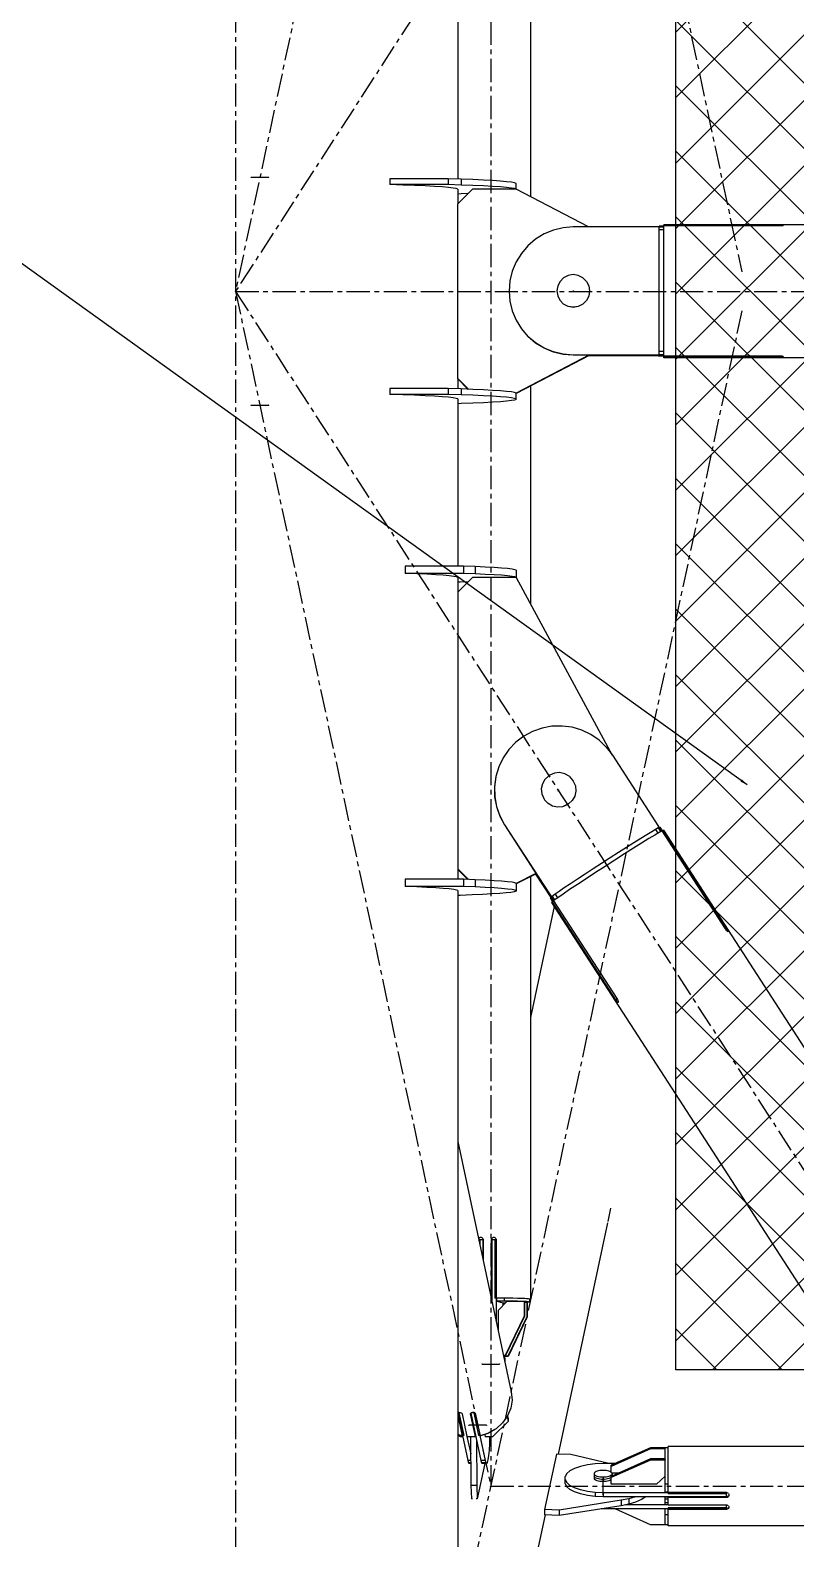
# Model space of a CAD drawing. Header units: millimetres. Extents: x 5143 to 30813, y 232 to 21408.
# Drawn here: x 11770 to 12032, y 11212 to 11730 of the extents above; entities that cross this region are included whole.
import ezdxf

# ---------------------------------------------------------------- set-up
doc = ezdxf.new("R2010")
doc.units = ezdxf.units.MM
doc.header["$LTSCALE"] = 0.25
doc.linetypes.add('CENTER', pattern=[50.8, 31.75, -6.35, 6.35, -6.35])
doc.linetypes.add('XKITLINE00', pattern=[0])
doc.styles.add('ROMANS', font='romans.shx')
doc.dimstyles.new('MD300', dxfattribs={"dimtxt": 2.5, "dimasz": 2.5, "dimexe": 1, "dimexo": 1, "dimgap": 0.5, "dimtad": 1, "dimdec": 1, "dimlfac": 50, "dimrnd": 0.5, "dimdsep": 46, "dimtxsty": 'ROMANS', "dimcen": 1, "dimclrd": 146, "dimclre": 146, "dimclrt": 30, "dimadec": 1, "dimazin": 2, "dimtfac": 1, "dimtdec": 1, "dimtmove": 0, "dimatfit": 1, "dimfxl": 1, "dimtolj": 1, "dimtzin": 0, "dimlwd": -1, "dimlwe": -1, "dimarcsym": 0})

msp = doc.modelspace()

# ---------------------------------------------------------------- hatches: boundary and pattern name
h = msp.add_hatch()
h.set_pattern_fill('ANSI37', color=1, scale=5, style=0)
h.set_pattern_definition([(45, (-68930.315, -4107.69), (-11.22532, 11.22532), []), (135, (-68930.315, -4107.69), (-11.22532, -11.22532), [])])
h.paths.add_polyline_path([(11991.01, 11270.27), (12041.01, 11270.27), (12041.01, 11870.27), (11991.01, 11870.27)])

# ---------------------------------------------------------------- linework, layer by layer
at = {"color": 8, "linetype": 'CENTER'}
for p, q in [((11840, 12689.51), (11840, 11020.27)), ((11840, 12460.27), (12013.55, 11647.05)), ((12370, 12460.27), (11840, 11640.27)), ((11927.5, 12050.27), (11840, 11640.27)), ((11927.5, 12050.27), (11927.5, 11230.27)), ((11845.37, 11679.44), (11851.34, 11679.46)), ((11840, 11640.27), (12370, 10820.27)), ((11840, 11640.27), (12370, 11640.27)), ((11840, 11640.27), (11927.5, 11230.27)), ((11955.8, 11640.41), (11955.8, 11640.14)), ((12013.58, 11633.65), (11840, 10820.27)), ((11845.34, 11601.21), (11851.32, 11601.22)), ((11950.75, 11469.19), (11950.62, 11468.86)), ((11924.51, 11272.17), (11930.48, 11272.19)), ((11926.02, 11251.2), (11920.04, 11251.19)), ((11927.5, 11230.27), (12282.5, 11230.27)), ((11966.01, 11227.5), (11966.01, 11233.05))]:
    msp.add_line(p, q, dxfattribs=at)
at = {"color": 8, "linetype": 'XKITLINE00'}
for p, q in [((11941.09, 11746.69), (11941.09, 11672.77)), ((11916.2, 11734.98), (11916.2, 11678.81)), ((11912.88, 11678.92), (11892.88, 11678.92)), ((11892.88, 11678.92), (11892.88, 11676.92)), ((11897.34, 11676.78), (11892.88, 11676.92)), ((11912.88, 11676.92), (11892.88, 11676.92)), ((11901.4, 11676.63), (11897.34, 11676.78)), ((11905.01, 11676.46), (11901.4, 11676.63)), ((11908.16, 11676.29), (11905.01, 11676.46)), ((11910.81, 11676.12), (11908.16, 11676.29)), ((11912.96, 11675.93), (11910.81, 11676.12)), ((11917.34, 11678.78), (11912.88, 11678.92)), ((11912.88, 11678.92), (11912.88, 11676.92)), ((11917.34, 11676.78), (11912.88, 11676.92)), ((11914.59, 11675.74), (11912.96, 11675.93)), ((11915.68, 11675.55), (11914.59, 11675.74)), ((11916.23, 11675.36), (11915.68, 11675.55)), ((11916.2, 11675.37), (11916.2, 11670.32)), ((11921.2, 11675.32), (11916.2, 11670.32)), ((11916.23, 11675.16), (11916.2, 11675.15)), ((11916.23, 11675.36), (11916.23, 11675.16)), ((11921.4, 11678.62), (11917.34, 11678.78)), ((11917.34, 11678.78), (11917.34, 11676.78)), ((11921.4, 11676.63), (11917.34, 11676.78)), ((11936.2, 11675.32), (11921.2, 11675.32)), ((11925.01, 11678.46), (11921.4, 11678.62)), ((11925.01, 11676.46), (11921.4, 11676.63)), ((11928.16, 11678.29), (11925.01, 11678.46)), ((11928.16, 11676.29), (11925.01, 11676.46)), ((11930.81, 11678.11), (11928.16, 11678.29)), ((11930.81, 11676.12), (11928.16, 11676.29)), ((11932.96, 11677.93), (11930.81, 11678.11)), ((11932.96, 11675.93), (11930.81, 11676.12)), ((11934.59, 11677.74), (11932.96, 11677.93)), ((11934.59, 11675.74), (11932.96, 11675.93)), ((11935.68, 11677.55), (11934.59, 11677.74)), ((11935.68, 11675.55), (11934.59, 11675.74)), ((11936.23, 11677.36), (11935.68, 11677.55)), ((11936.23, 11675.36), (11935.68, 11675.55)), ((11961.03, 11662.4), (11936.2, 11675.32)), ((11936.23, 11675.3), (11936.23, 11677.36)), ((11917.34, 11673.74), (11916.2, 11673.7)), ((11916.2, 11610.29), (11916.2, 11670.32)), ((11919.7, 11673.83), (11917.34, 11673.74)), ((11945.81, 11660), (11942.86, 11658.2)), ((11949, 11661.32), (11945.81, 11660)), ((11952.35, 11662.13), (11949, 11661.32)), ((11955.8, 11662.4), (11952.35, 11662.13)), ((11986.8, 11662.4), (11955.8, 11662.4)), ((11985.3, 11662.4), (11985.3, 11662.62)), ((11986.8, 11662.62), (11985.3, 11662.62)), ((11986.8, 11662.56), (11985.3, 11662.56)), ((11986.8, 11662.27), (11985.3, 11662.27)), ((11985.3, 11621.32), (11985.3, 11662.27)), ((11986.8, 11661.36), (11985.3, 11661.36)), ((11986.8, 11661.97), (11986.8, 11663.11)), ((12223.2, 11663.11), (11986.8, 11663.11)), ((12026.8, 11662.98), (11986.8, 11662.98)), ((12026.8, 11662.74), (11986.8, 11662.74)), ((11986.8, 11617.44), (11986.8, 11661.97)), ((12026.8, 11662.98), (12026.8, 11662.74)), ((12027.11, 11662.97), (12026.8, 11662.98)), ((12027.11, 11662.75), (12026.8, 11662.74)), ((12027.11, 11662.97), (12027.11, 11662.75)), ((12027.39, 11662.97), (12027.11, 11662.97)), ((12027.39, 11662.78), (12027.11, 11662.75)), ((12027.63, 11662.96), (12027.39, 11662.97)), ((12027.63, 11662.83), (12027.39, 11662.78)), ((12027.8, 11662.94), (12027.63, 11662.96)), ((12027.8, 11662.89), (12027.63, 11662.83)), ((12027.88, 11662.92), (12027.8, 11662.94)), ((12027.88, 11662.92), (12027.88, 11662.91)), ((11938, 11653.34), (11936.19, 11650.39)), ((11940.24, 11655.96), (11938, 11653.34)), ((11942.86, 11658.2), (11940.24, 11655.96)), ((11936.19, 11650.39), (11934.87, 11647.21)), ((11934.07, 11643.85), (11933.8, 11640.41)), ((11934.87, 11647.21), (11934.07, 11643.85)), ((11951.26, 11643.72), (11950.47, 11642.16)), ((11952.5, 11644.96), (11951.26, 11643.72)), ((11954.06, 11645.76), (11952.5, 11644.96)), ((11955.8, 11646.03), (11954.06, 11645.76)), ((11957.53, 11645.76), (11955.8, 11646.03)), ((11959.09, 11644.96), (11957.53, 11645.76)), ((11960.33, 11643.72), (11959.09, 11644.96)), ((11960.33, 11643.72), (11961.12, 11642.16)), ((11933.8, 11640.41), (11934.07, 11636.97)), ((11950.47, 11642.16), (11950.2, 11640.43)), ((11950.2, 11640.43), (11950.47, 11638.71)), ((11950.47, 11638.71), (11951.26, 11637.14)), ((11950.47, 11638.68), (11951.26, 11637.12)), ((11961.12, 11638.71), (11960.33, 11637.14)), ((11961.12, 11638.68), (11960.33, 11637.12)), ((11961.12, 11642.16), (11961.4, 11640.43)), ((11961.4, 11640.43), (11961.12, 11638.71)), ((11934.07, 11636.97), (11934.87, 11633.62)), ((11934.07, 11636.91), (11934.87, 11633.56)), ((11934.87, 11633.62), (11936.19, 11630.43)), ((11934.87, 11633.56), (11936.19, 11630.37)), ((11952.5, 11635.91), (11951.26, 11637.14)), ((11952.5, 11635.88), (11951.26, 11637.12)), ((11954.06, 11635.11), (11952.5, 11635.91)), ((11954.06, 11635.09), (11952.5, 11635.88)), ((11955.8, 11634.84), (11954.06, 11635.11)), ((11955.8, 11634.81), (11954.06, 11635.09)), ((11957.53, 11635.11), (11955.8, 11634.84)), ((11957.53, 11635.09), (11955.8, 11634.81)), ((11955.8, 11634.84), (11955.8, 11634.81)), ((11959.09, 11635.91), (11957.53, 11635.11)), ((11959.09, 11635.88), (11957.53, 11635.09)), ((11960.33, 11637.14), (11959.09, 11635.91)), ((11960.33, 11637.12), (11959.09, 11635.88)), ((11936.19, 11630.43), (11938, 11627.49)), ((11936.19, 11630.37), (11938, 11627.42)), ((11938, 11627.49), (11940.24, 11624.86)), ((11938, 11627.42), (11940.24, 11624.8)), ((11942.86, 11622.62), (11940.24, 11624.86)), ((11942.86, 11622.56), (11940.24, 11624.8)), ((11945.81, 11620.82), (11942.86, 11622.62)), ((11945.81, 11620.76), (11942.86, 11622.56)), ((11961.44, 11618.36), (11936.23, 11605.25)), ((11961.18, 11618.35), (11936.23, 11605.37)), ((11949, 11619.5), (11945.81, 11620.82)), ((11949, 11619.44), (11945.81, 11620.76)), ((11952.35, 11618.69), (11949, 11619.5)), ((11952.35, 11618.63), (11949, 11619.44)), ((11952.35, 11618.69), (11952.35, 11618.63)), ((11955.8, 11618.42), (11952.35, 11618.69)), ((11955.8, 11618.36), (11952.35, 11618.63)), ((11955.8, 11618.42), (11955.8, 11618.36)), ((11986.8, 11618.42), (11955.8, 11618.42)), ((11986.8, 11618.36), (11955.8, 11618.36)), ((11985.3, 11618.15), (11961.03, 11618.15)), ((11985.3, 11618.21), (11961.15, 11618.21)), ((11985.3, 11618.55), (11985.3, 11621.32)), ((11986.8, 11619.67), (11985.3, 11619.67)), ((11986.8, 11618.55), (11985.3, 11618.55)), ((11985.3, 11617.94), (11985.3, 11618.36)), ((11986.8, 11618.14), (11985.3, 11618.14)), ((11986.8, 11618), (11985.3, 11618)), ((12026.8, 11618.09), (11986.8, 11618.09)), ((12026.8, 11617.72), (11986.8, 11617.72)), ((12223.2, 11617.44), (11986.8, 11617.44)), ((12026.8, 11618.09), (12026.8, 11617.72)), ((12027.11, 11618.08), (12026.8, 11618.09)), ((12027.11, 11617.72), (12026.8, 11617.72)), ((12027.11, 11618.08), (12027.11, 11617.72)), ((12027.39, 11618.04), (12027.11, 11618.08)), ((12027.39, 11617.74), (12027.11, 11617.72)), ((12027.63, 11617.98), (12027.39, 11618.04)), ((12027.63, 11617.76), (12027.39, 11617.74)), ((12027.8, 11617.9), (12027.63, 11617.98)), ((12027.8, 11617.79), (12027.63, 11617.76)), ((12027.88, 11617.87), (12027.8, 11617.9)), ((12027.88, 11617.83), (12027.8, 11617.79)), ((12027.88, 11617.87), (12027.88, 11617.83)), ((11912.88, 11606.95), (11892.88, 11606.95)), ((11892.88, 11606.95), (11892.88, 11604.95)), ((11917.34, 11606.81), (11912.88, 11606.95)), ((11912.88, 11606.95), (11912.88, 11604.95)), ((11919.83, 11606.72), (11916.2, 11610.35)), ((11916.2, 11610.29), (11916.2, 11606.85)), ((11919.7, 11606.72), (11916.2, 11610.23)), ((11921.4, 11606.66), (11917.34, 11606.81)), ((11917.34, 11606.81), (11917.34, 11604.81)), ((11925.01, 11606.5), (11921.4, 11606.66)), ((11941.09, 11607.78), (11941.09, 11533.06)), ((11897.34, 11604.81), (11892.88, 11604.95)), ((11912.88, 11604.95), (11892.88, 11604.95)), ((11901.4, 11604.66), (11897.34, 11604.81)), ((11905.01, 11604.5), (11901.4, 11604.66)), ((11908.16, 11604.33), (11905.01, 11604.5)), ((11910.81, 11604.15), (11908.16, 11604.33)), ((11912.96, 11603.96), (11910.81, 11604.15)), ((11917.34, 11604.81), (11912.88, 11604.95)), ((11914.59, 11603.78), (11912.96, 11603.96)), ((11915.68, 11603.58), (11914.59, 11603.78)), ((11916.23, 11603.39), (11915.68, 11603.58)), ((11916.2, 11603.4), (11916.2, 11546.01)), ((11916.23, 11603.19), (11916.2, 11603.18)), ((11917.34, 11601.77), (11916.2, 11601.74)), ((11916.23, 11603.39), (11916.23, 11603.19)), ((11921.4, 11604.66), (11917.34, 11604.81)), ((11921.4, 11601.92), (11917.34, 11601.77)), ((11925.01, 11604.5), (11921.4, 11604.66)), ((11925.01, 11602.09), (11921.4, 11601.92)), ((11928.16, 11606.33), (11925.01, 11606.5)), ((11928.16, 11604.33), (11925.01, 11604.5)), ((11928.16, 11602.26), (11925.01, 11602.09)), ((11930.81, 11606.15), (11928.16, 11606.33)), ((11930.81, 11604.15), (11928.16, 11604.33)), ((11930.81, 11602.43), (11928.16, 11602.26)), ((11932.96, 11605.96), (11930.81, 11606.15)), ((11932.96, 11603.96), (11930.81, 11604.15)), ((11932.96, 11602.62), (11930.81, 11602.43)), ((11934.59, 11605.77), (11932.96, 11605.96)), ((11934.59, 11603.78), (11932.96, 11603.96)), ((11934.59, 11602.81), (11932.96, 11602.62)), ((11935.68, 11605.58), (11934.59, 11605.77)), ((11935.68, 11603.58), (11934.59, 11603.78)), ((11935.68, 11603), (11934.59, 11602.81)), ((11936.23, 11605.39), (11935.68, 11605.58)), ((11936.23, 11603.39), (11935.68, 11603.58)), ((11936.23, 11603.19), (11935.68, 11603)), ((11936.23, 11603.19), (11936.23, 11605.39)), ((11918.19, 11546.01), (11898.19, 11546.01)), ((11898.19, 11546.01), (11898.19, 11543.52)), ((11922.13, 11545.86), (11918.19, 11546.01)), ((11918.19, 11546.01), (11918.19, 11543.51)), ((11925.62, 11545.69), (11922.13, 11545.86)), ((11922.13, 11545.86), (11922.13, 11543.36)), ((11928.66, 11545.52), (11925.62, 11545.69)), ((11931.21, 11545.34), (11928.66, 11545.52)), ((11933.26, 11545.16), (11931.21, 11545.34)), ((11934.79, 11544.97), (11933.26, 11545.16)), ((11935.79, 11544.78), (11934.79, 11544.97)), ((11936.25, 11544.59), (11935.79, 11544.78)), ((11936.25, 11544.59), (11936.25, 11542.09)), ((11902.13, 11543.36), (11898.19, 11543.52)), ((11918.19, 11543.51), (11898.19, 11543.52)), ((11905.63, 11543.2), (11902.13, 11543.36)), ((11908.66, 11543.03), (11905.63, 11543.2)), ((11911.21, 11542.85), (11908.66, 11543.03)), ((11913.26, 11542.67), (11911.21, 11542.85)), ((11914.79, 11542.48), (11913.26, 11542.67)), ((11915.79, 11542.29), (11914.79, 11542.48)), ((11916.25, 11542.1), (11915.79, 11542.29)), ((11916.2, 11542.12), (11916.2, 11438.56)), ((11916.25, 11542.1), (11916.2, 11541.94)), ((11917.05, 11540.49), (11916.2, 11540.49)), ((11921.21, 11542.07), (11916.21, 11537.08)), ((11919.73, 11540.59), (11917.05, 11540.49)), ((11922.13, 11543.36), (11918.19, 11543.51)), ((11936.21, 11542.07), (11921.21, 11542.07)), ((11925.62, 11543.19), (11922.13, 11543.36)), ((11928.66, 11543.02), (11925.62, 11543.19)), ((11931.21, 11542.85), (11928.66, 11543.02)), ((11933.26, 11542.66), (11931.21, 11542.85)), ((11934.79, 11542.47), (11933.26, 11542.66)), ((11935.79, 11542.28), (11934.79, 11542.47)), ((11936.25, 11542.09), (11935.79, 11542.28)), ((11936.21, 11542.07), (11969.17, 11481.19)), ((11936.25, 11542.09), (11936.23, 11542.03)), ((11916.21, 11537.08), (11916.2, 11537.03)), ((11916.21, 11537.08), (11916.21, 11442.12)), ((11938.81, 11487.66), (11936.06, 11485.57)), ((11941.84, 11489.3), (11938.81, 11487.66)), ((11945.1, 11490.44), (11941.84, 11489.3)), ((11948.5, 11491.06), (11945.1, 11490.44)), ((11951.95, 11491.14), (11948.5, 11491.06)), ((11955.37, 11490.69), (11951.95, 11491.14)), ((11958.68, 11489.7), (11955.37, 11490.69)), ((11961.79, 11488.2), (11958.68, 11489.7)), ((11964.63, 11486.24), (11961.79, 11488.2)), ((11933.68, 11483.07), (11931.72, 11480.23)), ((11936.06, 11485.57), (11933.68, 11483.07)), ((11967.13, 11483.86), (11964.63, 11486.24)), ((11967.13, 11483.86), (11969.22, 11481.12)), ((11931.72, 11480.23), (11930.23, 11477.12)), ((11969.22, 11481.12), (11986.04, 11455.09)), ((11929.21, 11473.74), (11928.75, 11470.32)), ((11929.24, 11473.82), (11928.78, 11470.4)), ((11930.23, 11477.12), (11929.24, 11473.82)), ((11946.07, 11472.82), (11945.19, 11471.31)), ((11947.37, 11473.99), (11946.07, 11472.82)), ((11947.79, 11474.26), (11947.37, 11473.99)), ((11949.39, 11474.97), (11947.79, 11474.26)), ((11951.13, 11475.15), (11949.39, 11474.97)), ((11952.85, 11474.78), (11951.13, 11475.15)), ((11954.36, 11473.9), (11952.85, 11474.78)), ((11954.36, 11473.9), (11955.53, 11472.59)), ((11955.53, 11472.59), (11955.8, 11472.17)), ((11955.8, 11472.17), (11956.51, 11470.57)), ((11928.75, 11470.32), (11928.83, 11466.87)), ((11928.78, 11470.4), (11928.86, 11466.95)), ((11928.83, 11466.87), (11929.46, 11463.48)), ((11928.86, 11466.95), (11929.48, 11463.55)), ((11944.81, 11469.57), (11944.99, 11467.83)), ((11945.19, 11471.31), (11944.82, 11469.59)), ((11944.82, 11469.59), (11945, 11467.85)), ((11944.99, 11467.83), (11945.7, 11466.23)), ((11945, 11467.85), (11945.71, 11466.25)), ((11956.32, 11467.12), (11955.44, 11465.6)), ((11956.69, 11468.83), (11956.32, 11467.12)), ((11956.51, 11470.57), (11956.69, 11468.83)), ((11929.46, 11463.48), (11930.6, 11460.22)), ((11929.48, 11463.55), (11930.63, 11460.3)), ((11945.71, 11466.25), (11945.7, 11466.23)), ((11945.7, 11466.23), (11945.97, 11465.81)), ((11945.71, 11466.25), (11945.98, 11465.83)), ((11945.98, 11465.83), (11945.97, 11465.81)), ((11945.97, 11465.81), (11947.14, 11464.5)), ((11945.98, 11465.83), (11947.15, 11464.53)), ((11948.65, 11463.62), (11947.14, 11464.5)), ((11948.66, 11463.65), (11947.15, 11464.53)), ((11950.37, 11463.25), (11948.65, 11463.62)), ((11950.38, 11463.28), (11948.66, 11463.65)), ((11952.11, 11463.43), (11950.37, 11463.25)), ((11952.12, 11463.46), (11950.38, 11463.28)), ((11953.71, 11464.14), (11952.11, 11463.43)), ((11953.72, 11464.16), (11952.12, 11463.46)), ((11954.13, 11464.41), (11953.71, 11464.14)), ((11953.72, 11464.16), (11953.71, 11464.14)), ((11954.14, 11464.44), (11953.72, 11464.16)), ((11955.44, 11465.58), (11954.13, 11464.41)), ((11954.14, 11464.44), (11954.13, 11464.41)), ((11955.44, 11465.6), (11954.14, 11464.44)), ((11930.63, 11460.3), (11930.6, 11460.22)), ((11930.6, 11460.22), (11932.24, 11457.18)), ((11930.63, 11460.3), (11932.27, 11457.26)), ((11932.27, 11457.26), (11932.24, 11457.18)), ((11932.24, 11457.18), (11949.04, 11431.2)), ((11932.27, 11457.26), (11949.09, 11431.24)), ((11978.95, 11452.55), (11976.6, 11451.09)), ((11980.99, 11453.82), (11978.95, 11452.55)), ((11981.68, 11452.5), (11979.22, 11450.97)), ((11982.7, 11454.86), (11980.99, 11453.82)), ((11983.71, 11453.74), (11981.68, 11452.5)), ((11984.02, 11455.64), (11982.7, 11454.86)), ((11985.25, 11454.65), (11983.71, 11453.74)), ((11984.93, 11456.15), (11984.02, 11455.64)), ((11984.02, 11455.64), (11984.83, 11454.4)), ((11984.93, 11456.15), (11985.73, 11454.92)), ((11986.15, 11455.15), (11985.25, 11454.65)), ((11985.34, 11456.35), (11985.26, 11456.3)), ((11985.44, 11456.39), (11985.34, 11456.35)), ((11985.34, 11456.35), (11986.12, 11455.14)), ((11985.46, 11456.37), (11985.44, 11456.39)), ((11985.44, 11456.39), (11986.24, 11455.15)), ((11985.46, 11456.37), (11986.25, 11455.16)), ((11986.15, 11455.15), (12007.86, 11421.57)), ((11986.5, 11455.32), (11986.18, 11455.11)), ((11986.68, 11455.4), (11986.5, 11455.32)), ((11986.5, 11455.32), (12008.21, 11421.73)), ((11986.68, 11455.4), (12266.76, 11022.07)), ((11971.27, 11447.7), (11968.4, 11445.86)), ((11973.31, 11447.24), (11970.04, 11445.15)), ((11974.02, 11449.46), (11971.27, 11447.7)), ((11976.4, 11449.2), (11973.31, 11447.24)), ((11976.6, 11451.09), (11974.02, 11449.46)), ((11979.22, 11450.97), (11976.4, 11449.2)), ((11916.21, 11442.12), (11916.2, 11442.07)), ((11919.63, 11438.5), (11916.2, 11441.93)), ((11919.84, 11438.49), (11916.21, 11442.12)), ((11962.62, 11442.12), (11959.84, 11440.3)), ((11965.49, 11443.99), (11962.62, 11442.12)), ((11966.7, 11442.99), (11963.38, 11440.84)), ((11968.4, 11445.86), (11965.49, 11443.99)), ((11970.04, 11445.15), (11966.7, 11442.99)), ((11918.19, 11438.56), (11898.19, 11438.56)), ((11898.19, 11438.56), (11898.19, 11436.06)), ((11902.13, 11435.91), (11898.19, 11436.06)), ((11918.19, 11436.06), (11898.19, 11436.06)), ((11905.63, 11435.75), (11902.13, 11435.91)), ((11922.13, 11438.4), (11918.19, 11438.56)), ((11918.19, 11438.56), (11918.19, 11436.06)), ((11922.13, 11435.91), (11918.19, 11436.06)), ((11925.62, 11438.24), (11922.13, 11438.4)), ((11922.13, 11438.4), (11922.13, 11435.91)), ((11925.62, 11435.74), (11922.13, 11435.91)), ((11928.66, 11438.07), (11925.62, 11438.24)), ((11931.21, 11437.89), (11928.66, 11438.07)), ((11933.26, 11437.71), (11931.21, 11437.89)), ((11934.79, 11437.52), (11933.26, 11437.71)), ((11935.79, 11437.33), (11934.79, 11437.52)), ((11936.25, 11437.14), (11935.79, 11437.33)), ((11942.98, 11440.54), (11936.25, 11437.14)), ((11943.05, 11440.45), (11936.25, 11437.02)), ((11936.25, 11437.14), (11936.25, 11434.64)), ((11941.09, 11439.46), (11941.09, 11294.5)), ((11942.86, 11440.35), (11948.07, 11432.28)), ((11942.91, 11440.38), (11948.12, 11432.33)), ((11954.83, 11436.98), (11952.73, 11435.57)), ((11957.22, 11436.79), (11954.56, 11435.02)), ((11957.22, 11438.57), (11954.83, 11436.98)), ((11959.84, 11440.3), (11957.22, 11438.57)), ((11960.19, 11438.75), (11957.22, 11436.79)), ((11963.38, 11440.84), (11960.19, 11438.75)), ((11908.66, 11435.58), (11905.63, 11435.75)), ((11911.21, 11435.4), (11908.66, 11435.58)), ((11913.26, 11435.22), (11911.21, 11435.4)), ((11914.79, 11435.03), (11913.26, 11435.22)), ((11915.79, 11434.84), (11914.79, 11435.03)), ((11916.25, 11434.65), (11915.79, 11434.84)), ((11916.2, 11434.67), (11916.2, 11020.27)), ((11916.25, 11434.65), (11916.2, 11434.49)), ((11917.05, 11433.04), (11916.2, 11433.04)), ((11921.1, 11433.19), (11917.05, 11433.04)), ((11924.72, 11433.35), (11921.1, 11433.19)), ((11927.88, 11433.52), (11924.72, 11433.35)), ((11928.66, 11435.57), (11925.62, 11435.74)), ((11930.57, 11433.69), (11927.88, 11433.52)), ((11931.21, 11435.39), (11928.66, 11435.57)), ((11932.75, 11433.88), (11930.57, 11433.69)), ((11933.26, 11435.21), (11931.21, 11435.39)), ((11934.42, 11434.06), (11932.75, 11433.88)), ((11934.79, 11435.02), (11933.26, 11435.21)), ((11935.57, 11434.25), (11934.42, 11434.06)), ((11935.79, 11434.83), (11934.79, 11435.02)), ((11936.18, 11434.45), (11935.57, 11434.25)), ((11936.25, 11434.64), (11935.79, 11434.83)), ((11936.25, 11434.64), (11936.18, 11434.45)), ((11947.98, 11432.2), (11947.92, 11432.13)), ((11947.92, 11432.13), (11948.71, 11430.92)), ((11948.12, 11432.32), (11947.98, 11432.2)), ((11947.98, 11432.2), (11948.78, 11430.97)), ((11948.25, 11432.41), (11948.12, 11432.32)), ((11948.12, 11432.32), (11948.93, 11431.06)), ((11948.48, 11430.77), (11948.33, 11430.58)), ((11948.52, 11430.8), (11948.48, 11430.77)), ((11949.05, 11431.14), (11948.52, 11430.8)), ((11948.52, 11430.8), (11970.23, 11397.21)), ((11949.57, 11433.4), (11948.59, 11432.69)), ((11948.59, 11432.69), (11949.39, 11431.45)), ((11949.05, 11431.14), (11948.93, 11431.06)), ((11949.21, 11431.33), (11949.02, 11431.19)), ((11949.02, 11431.19), (11970.73, 11397.6)), ((11950.5, 11432.24), (11949.21, 11431.33)), ((11950.96, 11434.37), (11949.57, 11433.4)), ((11949.57, 11433.4), (11950.37, 11432.15)), ((11952.3, 11433.49), (11950.5, 11432.24)), ((11952.73, 11435.57), (11950.96, 11434.37)), ((11954.56, 11435.02), (11952.3, 11433.49)), ((11949.22, 11429.21), (11941.09, 11391.11)), ((11948.33, 11430.58), (12228.41, 10997.26)), ((12007.86, 11421.57), (12008.06, 11421.28)), ((12008.21, 11421.73), (12007.89, 11421.52)), ((12008.06, 11421.28), (12008.27, 11421.03)), ((12008.4, 11421.44), (12008.09, 11421.24)), ((12008.21, 11421.73), (12008.4, 11421.44)), ((12008.48, 11420.82), (12008.27, 11421.03)), ((12008.4, 11421.44), (12008.56, 11421.16)), ((12008.48, 11420.82), (12008.63, 11420.66)), ((12008.56, 11421.16), (12008.69, 11420.91)), ((12008.74, 11420.56), (12008.63, 11420.66)), ((12008.69, 11420.91), (12008.77, 11420.72)), ((12008.8, 11420.54), (12008.74, 11420.56)), ((12008.77, 11420.72), (12008.81, 11420.59)), ((12008.81, 11420.59), (12008.8, 11420.54)), ((11970.76, 11397.55), (11970.23, 11397.21)), ((11970.23, 11397.21), (11970.43, 11396.92)), ((11970.94, 11397.25), (11970.43, 11396.92)), ((11970.43, 11396.92), (11970.63, 11396.67)), ((11970.63, 11396.67), (11970.82, 11396.47)), ((11970.73, 11397.6), (11970.91, 11397.3)), ((11970.99, 11396.33), (11970.82, 11396.47)), ((11970.91, 11397.3), (11971.07, 11397.01)), ((11971.12, 11396.26), (11970.99, 11396.33)), ((11971.07, 11397.01), (11971.18, 11396.74)), ((11971.21, 11396.27), (11971.12, 11396.26)), ((11971.18, 11396.74), (11971.24, 11396.52)), ((11971.25, 11396.36), (11971.21, 11396.27)), ((11971.24, 11396.52), (11971.25, 11396.36)), ((11916.2, 11348.62), (11934.54, 11262.65)), ((11968.59, 11325.71), (11967.62, 11321.17)), ((11967.51, 11320.63), (11950.57, 11241.28)), ((11923.39, 11315.31), (11923.33, 11315.17)), ((11923.44, 11315.29), (11923.35, 11315.1)), ((11923.58, 11315.5), (11923.39, 11315.31)), ((11923.8, 11314.8), (11923.41, 11314.8)), ((11923.48, 11315.33), (11923.44, 11315.29)), ((11923.63, 11315.48), (11923.48, 11315.33)), ((11923.81, 11315.62), (11923.58, 11315.5)), ((11923.86, 11315.6), (11923.63, 11315.48)), ((11924.84, 11314.81), (11923.8, 11314.8)), ((11923.8, 11314.8), (11923.8, 11313)), ((11924.07, 11315.66), (11923.81, 11315.62)), ((11924.12, 11315.65), (11923.86, 11315.6)), ((11924.33, 11315.62), (11924.07, 11315.66)), ((11924.35, 11315.61), (11924.12, 11315.65)), ((11924.56, 11315.5), (11924.33, 11315.62)), ((11924.56, 11315.5), (11924.75, 11315.32)), ((11924.75, 11315.32), (11924.87, 11315.08)), ((11924.91, 11314.79), (11924.84, 11314.81)), ((11924.84, 11314.81), (11924.84, 11308.11)), ((11924.87, 11315.08), (11924.91, 11314.82)), ((11924.91, 11314.82), (11924.91, 11307.8)), ((11927.74, 11315.09), (11927.7, 11314.82)), ((11927.7, 11314.82), (11927.7, 11294.83)), ((11927.75, 11314.81), (11927.7, 11314.82)), ((11927.86, 11315.32), (11927.74, 11315.09)), ((11927.79, 11315.07), (11927.74, 11315.09)), ((11927.79, 11315.07), (11927.75, 11314.81)), ((11927.75, 11314.81), (11927.75, 11294.81)), ((11927.91, 11315.31), (11927.79, 11315.07)), ((11928.87, 11314.82), (11927.83, 11314.81)), ((11927.83, 11314.81), (11927.83, 11294.11)), ((11928.05, 11315.51), (11927.86, 11315.32)), ((11928.1, 11315.5), (11927.91, 11315.31)), ((11928.29, 11315.63), (11928.05, 11315.51)), ((11928.34, 11315.62), (11928.1, 11315.5)), ((11928.55, 11315.67), (11928.29, 11315.63)), ((11928.6, 11315.66), (11928.34, 11315.62)), ((11928.82, 11315.63), (11928.55, 11315.67)), ((11928.84, 11315.62), (11928.6, 11315.66)), ((11929.05, 11315.51), (11928.82, 11315.63)), ((11928.87, 11314.82), (11928.87, 11294.82)), ((11929.35, 11314.81), (11928.87, 11314.82)), ((11929.24, 11315.32), (11929.05, 11315.51)), ((11929.24, 11315.32), (11929.34, 11315.09)), ((11929.34, 11315.09), (11929.41, 11314.82)), ((11929.35, 11314.81), (11929.35, 11294.82)), ((11929.41, 11314.79), (11929.35, 11314.81)), ((11929.41, 11314.82), (11929.41, 11294.83)), ((11927.7, 11294.83), (11927.68, 11294.83)), ((11927.75, 11294.81), (11927.7, 11294.83)), ((11927.83, 11294.79), (11927.72, 11294.82)), ((11927.72, 11294.82), (11927.72, 11294.6)), ((11927.75, 11294.81), (11927.72, 11294.81)), ((11929.32, 11294.82), (11928.87, 11294.82)), ((11929.32, 11294.82), (11929.32, 11287.11)), ((11929.35, 11294.82), (11929.32, 11294.82)), ((11932.31, 11294.81), (11929.41, 11294.83)), ((11932.07, 11294.8), (11929.44, 11294.82)), ((11929.44, 11294.82), (11929.44, 11293.82)), ((11931.72, 11293.14), (11929.44, 11293.82)), ((11932.07, 11293.8), (11929.44, 11293.82)), ((11932.99, 11293.63), (11930, 11290.62)), ((11931.64, 11293.16), (11931.64, 11292.28)), ((11932.51, 11293.15), (11931.72, 11293.14)), ((11932.09, 11294.79), (11932.07, 11294.8)), ((11934.51, 11294.77), (11932.07, 11294.8)), ((11932.07, 11294.8), (11932.07, 11293.8)), ((11934.51, 11293.77), (11932.07, 11293.8)), ((11935.03, 11294.77), (11932.31, 11294.81)), ((11938.96, 11293.64), (11932.99, 11293.63)), ((11936.66, 11294.72), (11934.51, 11294.77)), ((11934.7, 11294.76), (11934.51, 11294.76)), ((11936.66, 11293.73), (11934.51, 11293.77)), ((11937.37, 11294.72), (11935.03, 11294.77)), ((11938.42, 11294.67), (11936.66, 11294.72)), ((11938.42, 11293.67), (11936.66, 11293.73)), ((11939.22, 11294.66), (11937.37, 11294.72)), ((11939.72, 11294.61), (11938.42, 11294.67)), ((11938.94, 11293.64), (11938.42, 11293.67)), ((11938.96, 11293.64), (11938.96, 11288.65)), ((11939.05, 11293.62), (11938.96, 11293.64)), ((11939.72, 11293.61), (11938.97, 11293.64)), ((11939.05, 11293.62), (11939.05, 11288.62)), ((11939.85, 11293.38), (11939.05, 11293.38)), ((11940.48, 11294.58), (11939.22, 11294.66)), ((11940.5, 11294.54), (11939.72, 11294.61)), ((11940.5, 11293.54), (11939.72, 11293.61)), ((11939.85, 11293.38), (11939.85, 11288.38)), ((11939.94, 11293.35), (11939.85, 11293.38)), ((11940.43, 11293.4), (11939.93, 11293.36)), ((11939.94, 11293.35), (11939.94, 11288.36)), ((11940.74, 11293.47), (11940.43, 11293.4)), ((11941.09, 11294.5), (11940.48, 11294.58)), ((11940.74, 11294.47), (11940.5, 11294.54)), ((11940.74, 11293.47), (11940.5, 11293.54)), ((11940.74, 11294.47), (11940.74, 11293.47)), ((11941.02, 11294.42), (11940.74, 11294.39)), ((11941.09, 11294.5), (11941.02, 11294.42)), ((11930, 11290.62), (11930, 11283.95)), ((11938.96, 11288.65), (11932.49, 11275.14)), ((11939.05, 11288.62), (11932.58, 11275.11)), ((11939.85, 11288.38), (11933.37, 11274.87)), ((11939.94, 11288.36), (11933.46, 11274.85)), ((11939.05, 11288.62), (11938.96, 11288.65)), ((11939.94, 11288.36), (11939.85, 11288.38)), ((11932.49, 11275.14), (11931.88, 11275.13)), ((11932.58, 11275.11), (11931.88, 11275.11)), ((11931.98, 11275.11), (11931.94, 11274.91)), ((11932.16, 11275.11), (11932.17, 11275.07)), ((11932.17, 11275.07), (11932.21, 11274.83)), ((11933.37, 11274.87), (11932.21, 11274.87)), ((11933.46, 11274.85), (11932.21, 11274.84)), ((11932.21, 11274.83), (11932.25, 11274.51)), ((11932.25, 11274.51), (11932.29, 11274.12)), ((11932.29, 11274.12), (11932.31, 11273.67)), ((11932.31, 11273.67), (11932.34, 11273.17)), ((11932.34, 11273.17), (11932.34, 11272.98)), ((11932.58, 11275.11), (11932.49, 11275.14)), ((11933.46, 11274.85), (11933.37, 11274.87)), ((11934.79, 11259.85), (11934.35, 11257.05)), ((11934.54, 11262.65), (11934.79, 11259.85)), ((11916.32, 11255.5), (11916.2, 11255.46)), ((11916.2, 11255.45), (11917.79, 11247.97)), ((11916.2, 11255.18), (11917.7, 11248.14)), ((11916.54, 11255.52), (11916.32, 11255.5)), ((11916.58, 11255.46), (11916.47, 11255.52)), ((11916.8, 11255.51), (11916.54, 11255.52)), ((11916.58, 11255.46), (11918.23, 11247.73)), ((11917.11, 11255.46), (11916.58, 11255.46)), ((11917.06, 11255.47), (11916.8, 11255.51)), ((11917.31, 11255.4), (11917.06, 11255.47)), ((11917.51, 11255.31), (11917.31, 11255.4)), ((11917.65, 11255.21), (11917.51, 11255.31)), ((11917.65, 11255.21), (11917.71, 11255.1)), ((11917.71, 11255.1), (11919.36, 11247.37)), ((11920.52, 11255.21), (11920.5, 11255.11)), ((11920.5, 11255.11), (11922.15, 11247.37)), ((11920.62, 11255.32), (11920.52, 11255.21)), ((11920.6, 11255.29), (11922.17, 11247.93)), ((11920.8, 11255.41), (11920.62, 11255.32)), ((11920.65, 11255.33), (11924.1, 11239.12)), ((11921.02, 11255.48), (11920.8, 11255.41)), ((11921.66, 11255.47), (11920.99, 11255.47)), ((11921.28, 11255.52), (11921.02, 11255.48)), ((11921.55, 11255.54), (11921.28, 11255.52)), ((11921.8, 11255.52), (11921.55, 11255.54)), ((11921.75, 11255.52), (11921.66, 11255.47)), ((11921.66, 11255.47), (11923.31, 11247.74)), ((11922, 11255.46), (11921.8, 11255.52)), ((11922.12, 11255.38), (11922, 11255.46)), ((11922.2, 11255.3), (11922.12, 11255.38)), ((11922.2, 11255.3), (11923.85, 11247.57)), ((11934.35, 11257.05), (11933.25, 11254.38)), ((11916.2, 11254.5), (11917.68, 11247.55)), ((11929.33, 11249.99), (11926.7, 11248.49)), ((11928.89, 11249.7), (11926.7, 11248.49)), ((11933.46, 11252.45), (11928.1, 11247.22)), ((11929.06, 11249.84), (11928.89, 11249.7)), ((11931.55, 11251.99), (11929.33, 11249.99)), ((11930.93, 11251.41), (11930.5, 11251.05)), ((11931, 11251.5), (11930.93, 11251.41)), ((11933.25, 11254.38), (11931.55, 11251.99)), ((11933.1, 11254.17), (11933.46, 11252.45)), ((11933.27, 11254.43), (11933.49, 11253.37)), ((11933.49, 11253.37), (11933.46, 11252.45)), ((11917.68, 11247.55), (11916.2, 11248.04)), ((11917.14, 11247.19), (11916.2, 11247.84)), ((11917.9, 11247.19), (11917.14, 11247.19)), ((11917.7, 11248.14), (11917.68, 11247.55)), ((11917.77, 11247.54), (11917.68, 11247.57)), ((11917.71, 11248.37), (11917.69, 11247.93)), ((11917.69, 11247.93), (11917.77, 11247.54)), ((11917.78, 11247.73), (11917.77, 11247.54)), ((11917.79, 11247.97), (11917.78, 11247.73)), ((11918.23, 11247.73), (11917.78, 11247.73)), ((11917.78, 11247.73), (11919.62, 11239.11)), ((11918.23, 11247.73), (11917.79, 11247.97)), ((11919.35, 11247.37), (11920.64, 11241.35)), ((11920.75, 11247.23), (11919.36, 11247.37)), ((11919.44, 11247.36), (11919.46, 11247.27)), ((11920.15, 11247.22), (11919.46, 11247.27)), ((11920.14, 11247.29), (11920.15, 11247.22)), ((11920.85, 11247.21), (11920.15, 11247.22)), ((11920.61, 11247.21), (11920.69, 11230.56)), ((11922.15, 11247.37), (11920.75, 11247.23)), ((11921.55, 11247.23), (11920.85, 11247.21)), ((11921.53, 11247.31), (11921.55, 11247.23)), ((11922.25, 11247.28), (11921.55, 11247.23)), ((11922.17, 11247.93), (11922.15, 11247.37)), ((11922.18, 11248.14), (11922.16, 11247.67)), ((11922.16, 11247.67), (11922.25, 11247.28)), ((11922.26, 11247.75), (11922.25, 11247.28)), ((11922.61, 11246.13), (11922.68, 11230.56)), ((11923.77, 11247.98), (11923.31, 11247.74)), ((11923.76, 11247.74), (11923.31, 11247.74)), ((11923.77, 11247.97), (11923.76, 11247.74)), ((11923.76, 11247.74), (11925.6, 11239.12)), ((11926.7, 11248.49), (11923.85, 11247.57)), ((11923.94, 11247.6), (11923.95, 11247.56)), ((11926.53, 11248.39), (11923.95, 11247.56)), ((11925.44, 11248.04), (11925.61, 11247.21)), ((11928.1, 11247.22), (11925.61, 11247.21)), ((11926.52, 11248.43), (11926.53, 11248.39)), ((11926.69, 11248.49), (11926.53, 11248.39)), ((11927.05, 11244.9), (11926.92, 11242.65)), ((11927.13, 11247.22), (11927.05, 11244.9)), ((11927.39, 11247.22), (11927.08, 11245.77)), ((11920.65, 11239.11), (11919.62, 11239.11)), ((11919.62, 11239.11), (11919.86, 11238.32)), ((11925.6, 11239.12), (11924.1, 11239.12)), ((11924.1, 11239.12), (11924.34, 11238.33)), ((11925.6, 11239.12), (11925.83, 11238.33)), ((11926.54, 11239.35), (11926.31, 11238.45)), ((11926.74, 11240.78), (11926.54, 11239.35)), ((11926.92, 11242.65), (11926.74, 11240.78)), ((11950, 11241.29), (11945.94, 11222.28)), ((11954.99, 11241.14), (11950, 11241.29)), ((11968.02, 11238.05), (11954.99, 11241.14)), ((11982.31, 11243.47), (11968.81, 11237.46)), ((11982.31, 11243.08), (11968.81, 11237.08)), ((11982.31, 11239.65), (11968.81, 11233.64)), ((11982.31, 11239.27), (11968.81, 11233.26)), ((11987.31, 11243.47), (11982.31, 11243.47)), ((11982.31, 11243.47), (11982.31, 11243.08)), ((11987.31, 11243.08), (11982.31, 11243.08)), ((11987.31, 11239.65), (11982.31, 11239.65)), ((11982.31, 11239.65), (11982.31, 11239.27)), ((11987.31, 11239.27), (11982.31, 11239.27)), ((11988.31, 11243.48), (11987.31, 11243.48)), ((11987.31, 11239.29), (11987.31, 11243.48)), ((11987.31, 11239.29), (11987.31, 11239.27)), ((11987.31, 11239.27), (11987.31, 11239.25)), ((11987.31, 11233.62), (11987.31, 11239.25)), ((11988.31, 11228.07), (11988.31, 11243.9)), ((12041.01, 11243.9), (11988.31, 11243.9)), ((11920.65, 11238.32), (11919.86, 11238.32)), ((11920.1, 11238.09), (11919.86, 11238.32)), ((11920.65, 11238.09), (11920.1, 11238.09)), ((11925.45, 11238.1), (11922.86, 11225.94)), ((11925.83, 11238.33), (11924.34, 11238.33)), ((11924.58, 11238.1), (11924.34, 11238.33)), ((11926.07, 11238.11), (11924.58, 11238.1)), ((11926.07, 11238.11), (11925.83, 11238.33)), ((11926.31, 11238.45), (11926.07, 11238.11)), ((11953.55, 11234.59), (11952.98, 11233.57)), ((11954.66, 11235.55), (11953.55, 11234.59)), ((11956.27, 11236.39), (11954.66, 11235.55)), ((11958.31, 11237.09), (11956.27, 11236.39)), ((11960.68, 11237.62), (11958.31, 11237.09)), ((11963.28, 11237.94), (11960.68, 11237.62)), ((11962.95, 11234.73), (11962.91, 11234.53)), ((11962.91, 11234.53), (11962.91, 11233.79)), ((11962.91, 11234.53), (11962.95, 11234.32)), ((11963.09, 11234.93), (11962.95, 11234.73)), ((11962.95, 11234.32), (11963.09, 11234.12)), ((11963.32, 11235.12), (11963.09, 11234.93)), ((11963.32, 11233.94), (11963.09, 11234.12)), ((11966.01, 11238.05), (11963.28, 11237.94)), ((11963.63, 11235.29), (11963.32, 11235.12)), ((11963.63, 11233.77), (11963.32, 11233.94)), ((11964.01, 11235.43), (11963.63, 11235.29)), ((11964.46, 11235.55), (11964.01, 11235.43)), ((11964.95, 11235.64), (11964.46, 11235.55)), ((11965.47, 11235.69), (11964.95, 11235.64)), ((11966.01, 11235.71), (11965.47, 11235.69)), ((11970.13, 11238.05), (11966.01, 11238.05)), ((11966.55, 11235.69), (11966.01, 11235.71)), ((11967.07, 11235.64), (11966.55, 11235.69)), ((11967.56, 11235.55), (11967.07, 11235.64)), ((11968, 11235.43), (11967.56, 11235.55)), ((11968.38, 11235.29), (11968, 11235.43)), ((11968.69, 11235.12), (11968.38, 11235.29)), ((11968.69, 11233.94), (11968.38, 11233.77)), ((11968.92, 11234.93), (11968.69, 11235.12)), ((11968.92, 11234.12), (11968.69, 11233.94)), ((11968.81, 11235.02), (11968.81, 11237.46)), ((11968.92, 11234.93), (11969.06, 11234.73)), ((11969.06, 11234.32), (11968.92, 11234.12)), ((11971.33, 11234.77), (11969.04, 11234.77)), ((11969.06, 11234.73), (11969.11, 11234.53)), ((11969.11, 11234.53), (11969.06, 11234.32)), ((11969.11, 11234.53), (11969.11, 11233.79)), ((11922.68, 11230.56), (11920.69, 11230.56)), ((11920.69, 11230.56), (11920.87, 11225.94)), ((11922.68, 11230.56), (11922.86, 11225.94)), ((11952.98, 11231.14), (11952.98, 11233.57)), ((11952.98, 11232.53), (11953.55, 11231.5)), ((11952.98, 11231.14), (11953.55, 11230.12)), ((11954.66, 11230.55), (11953.55, 11231.5)), ((11954.66, 11229.16), (11953.55, 11230.12)), ((11956.27, 11229.7), (11954.66, 11230.55)), ((11956.27, 11228.32), (11954.66, 11229.16)), ((11958.31, 11229), (11956.27, 11229.7)), ((11960.68, 11228.48), (11958.31, 11229)), ((11962.91, 11233.79), (11962.95, 11233.58)), ((11962.91, 11233.79), (11962.91, 11233.05)), ((11962.91, 11233.79), (11962.95, 11233.58)), ((11962.91, 11233.05), (11962.95, 11232.84)), ((11962.95, 11233.58), (11963.09, 11233.38)), ((11962.95, 11233.58), (11963.09, 11233.38)), ((11962.95, 11232.84), (11963.09, 11232.64)), ((11963.32, 11233.2), (11963.09, 11233.38)), ((11963.32, 11233.2), (11963.09, 11233.38)), ((11963.32, 11232.46), (11963.09, 11232.64)), ((11963.63, 11233.03), (11963.32, 11233.2)), ((11963.63, 11233.03), (11963.32, 11233.2)), ((11963.63, 11232.29), (11963.32, 11232.46)), ((11964.01, 11233.62), (11963.63, 11233.77)), ((11964.01, 11232.88), (11963.63, 11233.03)), ((11964.01, 11232.88), (11963.63, 11233.03)), ((11964.01, 11232.14), (11963.63, 11232.29)), ((11964.46, 11233.5), (11964.01, 11233.62)), ((11964.46, 11232.76), (11964.01, 11232.88)), ((11964.46, 11232.76), (11964.01, 11232.88)), ((11964.46, 11232.02), (11964.01, 11232.14)), ((11964.95, 11233.42), (11964.46, 11233.5)), ((11964.95, 11232.68), (11964.46, 11232.76)), ((11964.95, 11232.68), (11964.46, 11232.76)), ((11964.95, 11231.94), (11964.46, 11232.02)), ((11965.47, 11233.36), (11964.95, 11233.42)), ((11965.47, 11232.62), (11964.95, 11232.68)), ((11965.47, 11232.62), (11964.95, 11232.68)), ((11965.47, 11231.88), (11964.95, 11231.94)), ((11966.01, 11233.34), (11965.47, 11233.36)), ((11966.01, 11232.6), (11965.47, 11232.62)), ((11966.01, 11232.6), (11965.47, 11232.62)), ((11966.01, 11231.86), (11965.47, 11231.88)), ((11966.55, 11233.36), (11966.01, 11233.34)), ((11966.01, 11233.34), (11966.01, 11232.6)), ((11966.55, 11232.62), (11966.01, 11232.6)), ((11966.55, 11232.62), (11966.01, 11232.6)), ((11966.01, 11232.6), (11966.01, 11231.86)), ((11966.55, 11231.88), (11966.01, 11231.86)), ((11967.07, 11233.42), (11966.55, 11233.36)), ((11967.07, 11232.68), (11966.55, 11232.62)), ((11967.07, 11232.68), (11966.55, 11232.62)), ((11967.07, 11231.94), (11966.55, 11231.88)), ((11967.56, 11233.5), (11967.07, 11233.42)), ((11967.56, 11232.76), (11967.07, 11232.68)), ((11967.56, 11232.76), (11967.07, 11232.68)), ((11967.56, 11232.02), (11967.07, 11231.94)), ((11968, 11233.62), (11967.56, 11233.5)), ((11968, 11232.88), (11967.56, 11232.76)), ((11968, 11232.88), (11967.56, 11232.76)), ((11968, 11232.14), (11967.56, 11232.02)), ((11968.38, 11233.77), (11968, 11233.62)), ((11968.38, 11233.03), (11968, 11232.88)), ((11968.38, 11233.03), (11968, 11232.88)), ((11968.38, 11232.29), (11968, 11232.14)), ((11968.69, 11233.2), (11968.38, 11233.03)), ((11968.69, 11233.2), (11968.38, 11233.03)), ((11968.69, 11232.46), (11968.38, 11232.29)), ((11968.81, 11233.29), (11968.69, 11233.2)), ((11968.81, 11233.29), (11968.69, 11233.2)), ((11968.81, 11232.55), (11968.69, 11232.46)), ((11968.81, 11230.95), (11968.81, 11233.64)), ((11984.31, 11230.95), (11968.81, 11230.95)), ((11969.11, 11233.79), (11969.1, 11233.77)), ((11969.11, 11233.79), (11969.1, 11233.77)), ((11969.11, 11233.79), (11969.11, 11233.77)), ((11987.31, 11233.72), (11984.31, 11230.95)), ((11987.31, 11228.22), (11987.31, 11233.62)), ((11988.31, 11230.94), (11987.31, 11230.94)), ((11921.23, 11225.94), (11920.87, 11225.94)), ((11922.86, 11225.94), (11922.53, 11225.94)), ((11972.18, 11225.44), (11950.93, 11222.12)), ((11972.18, 11223.59), (11950.93, 11220.27)), ((11958.31, 11227.62), (11956.27, 11228.32)), ((11960.68, 11227.09), (11958.31, 11227.62)), ((11963.28, 11228.16), (11960.68, 11228.48)), ((11963.28, 11226.77), (11960.68, 11227.09)), ((11966.01, 11228.05), (11963.28, 11228.16)), ((11963.28, 11228.16), (11963.28, 11226.77)), ((11966.01, 11226.66), (11963.28, 11226.77)), ((11988.31, 11228.05), (11966.01, 11228.05)), ((11966.01, 11228.05), (11966.01, 11226.66)), ((12008.31, 11226.66), (11966.01, 11226.66)), ((11974.83, 11225.97), (11972.18, 11225.44)), ((11972.18, 11225.44), (11972.18, 11223.59)), ((11974.83, 11224.12), (11972.18, 11223.59)), ((11988.31, 11223.89), (11973.67, 11223.89)), ((11977.15, 11226.66), (11974.83, 11225.97)), ((11974.83, 11225.97), (11974.83, 11224.12)), ((11977.17, 11224.82), (11974.83, 11224.12)), ((11979.15, 11225.67), (11977.17, 11224.82)), ((11980.68, 11226.65), (11979.15, 11225.67)), ((11988.31, 11228.22), (11987.31, 11228.22)), ((11987.31, 11225.22), (11987.31, 11226.66)), ((11988.31, 11226.54), (11987.31, 11226.54)), ((11988.31, 11225.87), (11987.31, 11225.87)), ((11987.31, 11223.95), (11987.31, 11225.22)), ((11988.31, 11224.58), (11987.31, 11224.58)), ((11988.31, 11223.95), (11987.31, 11223.95)), ((12008.31, 11228.07), (11988.31, 11228.07)), ((11988.31, 11228.07), (11988.31, 11228.05)), ((11988.31, 11228.05), (11988.31, 11227.63)), ((12008.31, 11227.63), (11988.31, 11227.63)), ((11988.31, 11226.66), (11988.31, 11226.54)), ((11988.31, 11226.65), (11988.31, 11226.42)), ((12008.31, 11226.65), (11988.31, 11226.65)), ((11988.31, 11223.83), (11988.31, 11226.42)), ((12008.31, 11226.42), (11988.31, 11226.42)), ((12008.31, 11223.83), (11988.31, 11223.83)), ((12008.57, 11228), (12008.31, 11228.07)), ((12008.31, 11226.66), (12008.31, 11228.07)), ((12008.57, 11226.69), (12008.31, 11226.65)), ((12008.31, 11226.66), (12008.31, 11226.65)), ((12008.31, 11226.65), (12008.31, 11226.42)), ((12008.57, 11226.46), (12008.31, 11226.42)), ((12008.57, 11223.8), (12008.31, 11223.83)), ((12008.31, 11222.6), (12008.31, 11223.83)), ((12008.81, 11227.91), (12008.57, 11228)), ((12008.81, 11226.81), (12008.57, 11226.69)), ((12008.57, 11226.69), (12008.57, 11226.46)), ((12008.81, 11226.58), (12008.57, 11226.46)), ((12008.81, 11223.69), (12008.57, 11223.8)), ((12008.99, 11227.73), (12008.81, 11227.91)), ((12008.99, 11226.99), (12008.81, 11226.81)), ((12008.99, 11226.76), (12008.81, 11226.58)), ((12008.99, 11223.52), (12008.81, 11223.69)), ((12008.99, 11227.73), (12009.12, 11227.5)), ((12009.12, 11227.22), (12008.99, 11226.99)), ((12009.12, 11226.99), (12008.99, 11226.76)), ((12008.99, 11223.52), (12009.12, 11223.31)), ((12009.12, 11227.5), (12009.16, 11227.24)), ((12009.14, 11227.36), (12009.12, 11227.22)), ((12009.16, 11227.24), (12009.12, 11226.99)), ((11946.12, 11220.42), (11939.89, 11191.23)), ((11950.93, 11222.12), (11945.94, 11222.28)), ((11945.94, 11222.28), (11945.94, 11222.01)), ((11945.94, 11221.91), (11945.94, 11220.43)), ((11950.93, 11220.27), (11945.94, 11220.43)), ((11950.93, 11222.12), (11950.93, 11220.27)), ((11966.01, 11222.5), (11965.36, 11222.53)), ((11966.01, 11222.63), (11966.01, 11222.5)), ((11988.31, 11222.5), (11966.01, 11222.5)), ((11982.31, 11217.08), (11970.13, 11222.5)), ((11987.31, 11218.86), (11987.31, 11222.49)), ((11988.31, 11220.47), (11987.31, 11220.47)), ((11987.31, 11217.12), (11987.31, 11218.86)), ((12008.31, 11222.92), (11988.31, 11222.92)), ((11988.31, 11222.92), (11988.31, 11222.5)), ((12008.31, 11222.6), (11988.31, 11222.6)), ((12008.31, 11222.58), (11988.31, 11222.58)), ((11988.31, 11222.5), (11988.31, 11222.34)), ((11988.31, 11216.65), (11988.31, 11222.34)), ((12008.31, 11222.34), (11988.31, 11222.34)), ((12008.57, 11222.61), (12008.31, 11222.58)), ((12008.31, 11222.58), (12008.31, 11222.34)), ((12008.57, 11222.39), (12008.31, 11222.34)), ((12008.81, 11222.71), (12008.57, 11222.61)), ((12008.81, 11222.48), (12008.57, 11222.39)), ((12008.84, 11222.74), (12008.81, 11222.71)), ((12008.99, 11222.64), (12008.83, 11222.49)), ((12008.99, 11222.87), (12008.84, 11222.74)), ((12009.12, 11223.08), (12008.99, 11222.87)), ((12009.12, 11222.85), (12008.99, 11222.64)), ((12009.12, 11223.31), (12009.16, 11223.08)), ((12009.14, 11223.2), (12009.12, 11223.08)), ((12009.16, 11223.08), (12009.12, 11222.85)), ((11987.31, 11217.08), (11982.31, 11217.08)), ((11987.31, 11217.12), (11987.31, 11217.1)), ((11987.31, 11217.1), (11987.31, 11217.08)), ((11988.31, 11217.07), (11987.31, 11217.07)), ((12041.01, 11216.65), (11988.31, 11216.65))]:
    msp.add_line(p, q, dxfattribs=at)
msp.add_lwpolyline([(11991.01, 11870.27), (12041.01, 11870.27), (12041.01, 11270.27), (11991.01, 11270.27)], close=True)
at = {"color": 1}
msp.add_lwpolyline([(11991.01, 11870.27), (12041.01, 11870.27), (12041.01, 11270.27), (11991.01, 11270.27)], close=True, dxfattribs=at)
at = {"color": 8, "linetype": 'XKITLINE00'}
for centre in [(11845.37, 11679.44), (11851.34, 11679.46), (11840, 11640.27), (11840, 11640.27), (11840, 11640.27), (11840, 11640.27), (11840, 11640.27), (11955.8, 11640.41), (11955.8, 11640.14), (11845.34, 11601.21), (11851.32, 11601.22), (11950.62, 11468.86), (11950.75, 11469.19), (11924.51, 11272.17), (11930.48, 11272.19), (11920.04, 11251.19), (11926.02, 11251.2), (11927.5, 11230.27), (11927.5, 11230.27), (11927.5, 11230.27), (11966.01, 11233.05), (11966.01, 11227.5)]:
    msp.add_circle(centre, 0.05, dxfattribs=at)

# ---------------------------------------------------------------- leaders
msp.add_leader([(12015.42, 11470.96), (11743.74, 11666.29)], dimstyle='MD300', override={"dimgap": 0.5, "dimtad": 0})

doc.saveas('drawing.dxf')
